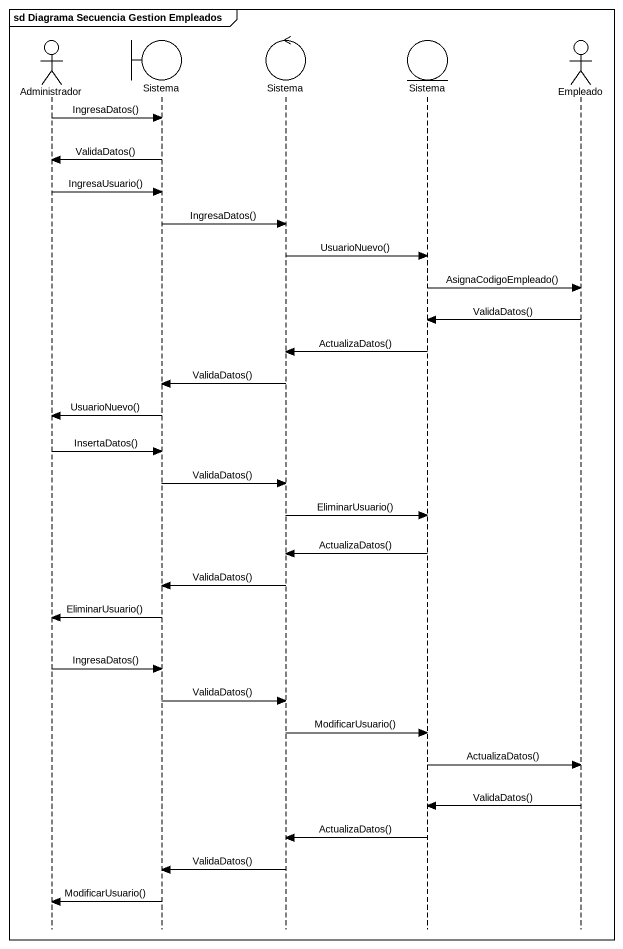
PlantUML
@startuml
mainframe sd Diagrama Secuencia Gestion Empleados
hide footbox
actor Administrador
boundary Sistema
control "Sistema" as Sistema_2
entity "Sistema" as Sistema_3
actor Empleado

Administrador -> Sistema : IngresaDatos()
Sistema -> Administrador : ValidaDatos()
Administrador -> Sistema : IngresaUsuario()
Sistema -> Sistema_2 : IngresaDatos()
Sistema_2 -> Sistema_3 : UsuarioNuevo()
Sistema_3 -> Empleado : AsignaCodigoEmpleado()
Empleado -> Sistema_3 : ValidaDatos()
Sistema_3 -> Sistema_2 : ActualizaDatos()
Sistema_2 -> Sistema : ValidaDatos()
Sistema -> Administrador : UsuarioNuevo()
Administrador -> Sistema : InsertaDatos()
Sistema -> Sistema_2 : ValidaDatos()
Sistema_2 -> Sistema_3 : EliminarUsuario()
Sistema_3 -> Sistema_2 : ActualizaDatos()
Sistema_2 -> Sistema : ValidaDatos()
Sistema -> Administrador : EliminarUsuario()
Administrador -> Sistema : IngresaDatos()
Sistema -> Sistema_2 : ValidaDatos()
Sistema_2 -> Sistema_3 : ModificarUsuario()
Sistema_3 -> Empleado : ActualizaDatos()
Empleado -> Sistema_3 : ValidaDatos()
Sistema_3 -> Sistema_2 : ActualizaDatos()
Sistema_2 -> Sistema : ValidaDatos()
Sistema -> Administrador : ModificarUsuario()
@enduml
